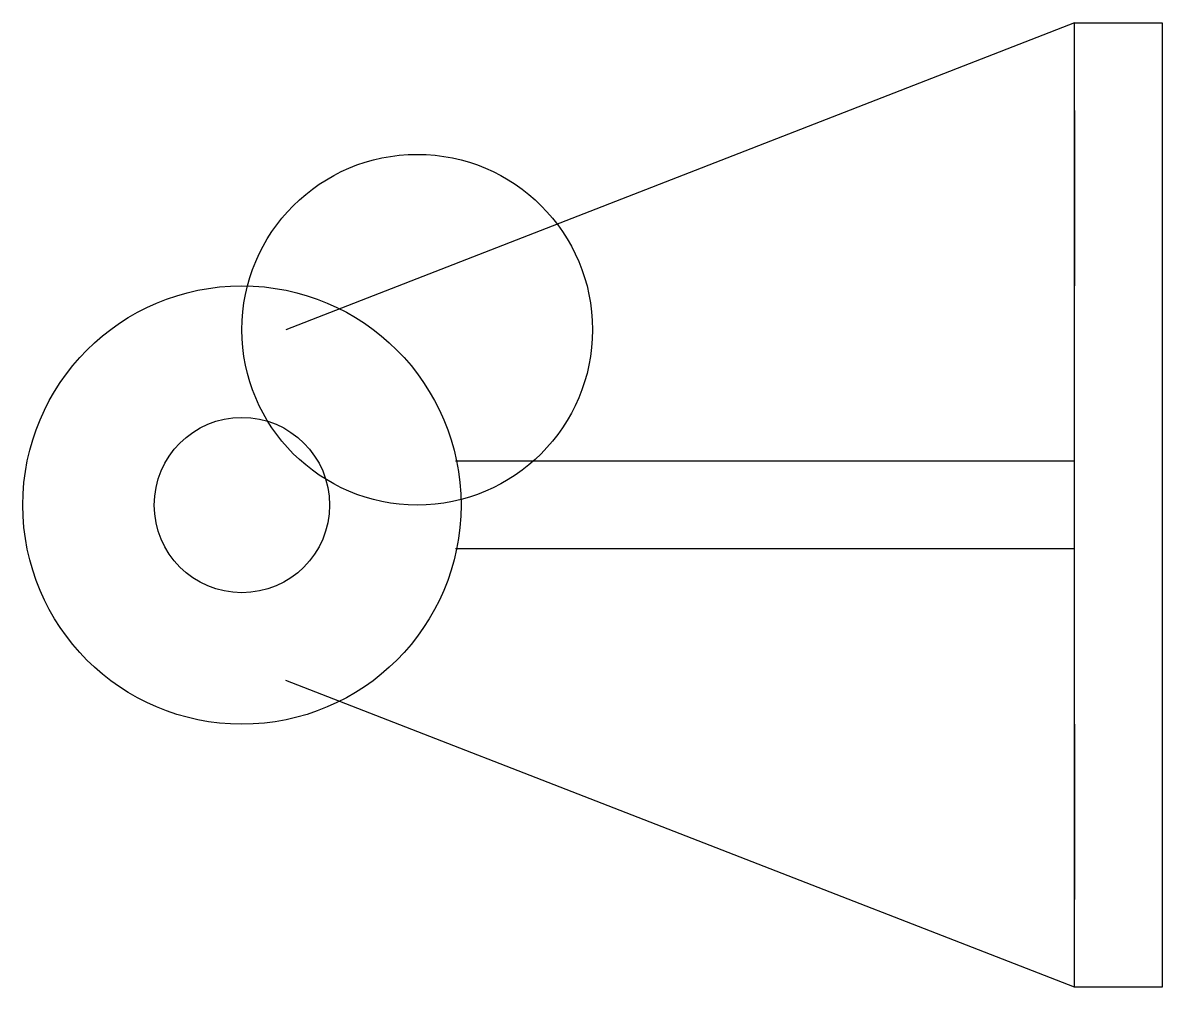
# Model space of a CAD drawing. Header units: inches. Extents: x -90 to 40, y 5 to 115.
import ezdxf

# ---------------------------------------------------------------- set-up
doc = ezdxf.new("R2010")
doc.units = ezdxf.units.IN
doc.header["$MEASUREMENT"] = 0

msp = doc.modelspace()

# ---------------------------------------------------------------- linework, layer by layer
for p, q in [((29.88, 115.2), (-60.12, 80.2)), ((29.88, 65.2), (-40.76, 65.2)), ((29.88, 55.2), (-40.76, 55.2)), ((29.88, 5.2), (-60.12, 40.2))]:
    msp.add_line(p, q)
msp.add_lwpolyline([(39.88, 5.2), (29.88, 5.2), (29.88, 115.2), (39.88, 115.2)], close=True)
at = {"extrusion": (-1, 0, 0)}
for centre in [(-95.2, 30, -29.88), (-25.2, 30, -29.88)]:
    msp.add_circle(centre, 10, dxfattribs=at)
for centre, radius in [((-45.12, 80.2, -26), 20), ((-65.12, 60.2, 30), 25), ((-65.12, 60.2, 30), 10)]:
    msp.add_circle(centre, radius)

doc.saveas('drawing.dxf')
